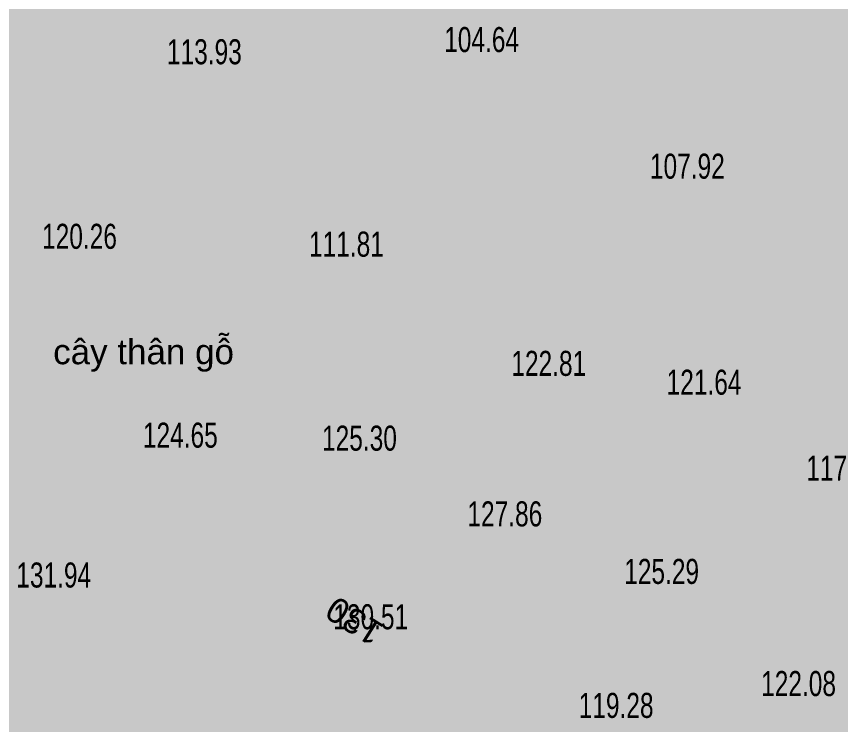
# Model space of a CAD drawing. Header units: metres. Extents: x 431726 to 434411, y 2469261 to 2472412.
# Drawn here: x 433431.2 to 433562.9, y 2470164 to 2470277.1 of the extents above; entities that cross this region are included whole.
import ezdxf
from ezdxf.enums import TextEntityAlignment as Align

# ---------------------------------------------------------------- set-up
doc = ezdxf.new("R2010")
doc.units = ezdxf.units.M
doc.header["$MEASUREMENT"] = 0
for name, color, linetype, lineweight in [('1', 8, 'Continuous', 18), ('CAO DO', 8, 'Continuous', 18), ('MH_DongMuc', 8, 'Continuous', 18), ('thuc vat-ks', 8, 'Continuous', 18)]:
    doc.layers.add(name, color=color, linetype=linetype, lineweight=lineweight)
doc.styles.add('ks_ten cong trinh', font='VNARIAL.TTF')
doc.styles.get("Standard").update_dxf_attribs({"font": 'arial.ttf'})

msp = doc.modelspace()

# ---------------------------------------------------------------- hatches: boundary and pattern name
at = {"layer": 'thuc vat-ks'}
h = msp.add_hatch(dxfattribs=at)
h.set_pattern_fill('217B', color=8, scale=20, style=0, pattern_type=2)
h.set_pattern_definition([(0, (14.8, 7.6), (0, 20), [0, -20]), (0, (14.76, 7.848), (0, 20), [0, -20]), (0, (14.648, 8.07), (0, 20), [0, -20]), (0, (14.47, 8.248), (0, 20), [0, -20]), (0, (14.248, 8.36), (0, 20), [0, -20]), (0, (14, 8.4), (0, 20), [0, -20]), (0, (13.752, 8.36), (0, 20), [0, -20]), (0, (13.53, 8.248), (0, 20), [0, -20]), (0, (13.352, 8.07), (0, 20), [0, -20]), (0, (13.24, 7.848), (0, 20), [0, -20]), (0, (13.2, 7.6), (0, 20), [0, -20]), (0, (13.24, 7.352), (0, 20), [0, -20]), (0, (13.352, 7.13), (0, 20), [0, -20]), (0, (13.53, 6.952), (0, 20), [0, -20]), (0, (13.752, 6.84), (0, 20), [0, -20]), (0, (14, 6.8), (0, 20), [0, -20]), (0, (14.248, 6.84), (0, 20), [0, -20]), (0, (14.47, 6.952), (0, 20), [0, -20]), (0, (14.648, 7.13), (0, 20), [0, -20]), (0, (14.76, 7.352), (0, 20), [0, -20]), (0, (6.76, 15.352), (0, 20), [0, -20]), (0, (6.648, 15.13), (0, 20), [0, -20]), (0, (6.47, 14.952), (0, 20), [0, -20]), (0, (6.248, 14.84), (0, 20), [0, -20]), (0, (6, 14.8), (0, 20), [0, -20]), (0, (5.752, 14.84), (0, 20), [0, -20]), (0, (5.53, 14.952), (0, 20), [0, -20]), (0, (5.352, 15.13), (0, 20), [0, -20]), (0, (5.24, 15.352), (0, 20), [0, -20]), (0, (5.2, 15.6), (0, 20), [0, -20]), (0, (5.24, 15.848), (0, 20), [0, -20]), (0, (5.352, 16.07), (0, 20), [0, -20]), (0, (5.53, 16.248), (0, 20), [0, -20]), (0, (5.752, 16.36), (0, 20), [0, -20]), (0, (6, 16.4), (0, 20), [0, -20]), (0, (6.248, 16.36), (0, 20), [0, -20]), (0, (6.47, 16.248), (0, 20), [0, -20]), (0, (6.648, 16.07), (0, 20), [0, -20]), (0, (6.76, 15.848), (0, 20), [0, -20]), (0, (6.8, 15.6), (0, 20), [0, -20]), (0, (14, 4), (0, 20), [1.086, -18.914]), (0, (6, 12), (0, 20), [1.086, -18.914]), (90, (14, 4), (-20, 1e-15), [2.8, -17.2]), (90, (6, 12), (-20, 1e-15), [2.8, -17.2])])
h.paths.add_polyline_path([(433450.61, 2470125.71), (433512.7, 2470130.85), (433553.44, 2470133.61), (433576.38, 2470143.88), (433591.01, 2470152.57), (433609.99, 2470174.3), (433615.14, 2470193.65), (433606.86, 2470224.29), (433580.37, 2470264.98), (433579.18, 2470292.76), (433585.51, 2470353.69), (433579.18, 2470380.24), (433553.48, 2470422.9), (433529.35, 2470430.8), (433509.97, 2470424.48), (433501.66, 2470407.89), (433498.11, 2470358.9), (433502.04, 2470325.19), (433519.32, 2470301.11), (433518.77, 2470295.77), (433516.03, 2470290.3), (433508.09, 2470288.8), (433484.81, 2470300.29), (433457.83, 2470328.21), (433447.97, 2470361.94), (433442.07, 2470387.26), (433435.42, 2470393.89), (433418.69, 2470392.66), (433403.92, 2470388.73), (433393.83, 2470374.72), (433393.83, 2470357.27), (433400.72, 2470339.33), (433417.2, 2470318.78), (433417.93, 2470307.97), (433411.54, 2470300.84), (433404.89, 2470296.9), (433397.26, 2470295.92), (433386.43, 2470300.84), (433377.57, 2470305.51), (433362.56, 2470302.8), (433339.02, 2470288.03), (433313.03, 2470284.44), (433293.41, 2470283.89), (433266.6, 2470291.64), (433224.59, 2470291.64), (433200.71, 2470299.15), (433171.53, 2470324.32), (433142.78, 2470324.32), (433113.16, 2470316.37), (433096.35, 2470278.39), (433083.5, 2470232.36), (433070.67, 2470220.43), (433042.37, 2470219.99), (433012.74, 2470216.46), (433002.81, 2470209.45), (433001.72, 2470193.98), (432996.67, 2470183.06), (432991.22, 2470180.44), (432980.75, 2470180.88), (432970.28, 2470184.8), (432966.58, 2470192.64), (432960.25, 2470198.52), (432943.9, 2470199.83), (432934.3, 2470193.07), (432928.2, 2470183.27), (432914.71, 2470130.74), (432907.55, 2470123.37), (432899.95, 2470125.97), (432883.67, 2470139.63), (432874.33, 2470190.31), (432866.54, 2470253.71), (432858.21, 2470276.45), (432833.21, 2470306.41), (432806, 2470312.51), (432778.23, 2470300.3), (432759.27, 2470269.81), (432762.55, 2470254.49), (432798.69, 2470215.33), (432806.58, 2470197.82), (432808.33, 2470169.38), (432809.21, 2470152.31), (432800.44, 2470147.5), (432785.11, 2470144.88), (432771.09, 2470151), (432765.39, 2470176.38), (432742.17, 2470233.27), (432720.27, 2470239.83), (432697.05, 2470235.46), (432633.52, 2470189.07), (432630.45, 2470172.88), (432642.28, 2470161.94), (432672.2, 2470148.71), (432687.11, 2470127.56), (432691.01, 2470111.07), (432685.83, 2470092.08), (432660.95, 2470069.3), (432656.41, 2470048.65), (432663.23, 2470030.13), (432673.86, 2470012.71), (432678.49, 2469999.37), (432675.77, 2469996.37), (432660.77, 2469998.82), (432640.6, 2469998.28), (432606.79, 2469992.29), (432595.07, 2469980.31), (432599.25, 2469969.64), (432636.67, 2469953.96), (432665.75, 2469961.99), (432686.75, 2469968.73), (432731.2, 2469955.22), (432758.96, 2469941.31), (432789.1, 2469944.4), (432816.15, 2469963.7), (432827.36, 2469961.77), (432834.7, 2469952.89), (432839.72, 2469950.19), (432855.95, 2469949.8), (432952.06, 2469977.92), (433013.87, 2470002.62), (433078.78, 2470045.22), (433120.94, 2470083.72), (433148.14, 2470134.97), (433180.28, 2470132.5), (433226.64, 2470112.12), (433297.73, 2470109.65), (433357.69, 2470104.71), (433387.36, 2470109.04)])

# ---------------------------------------------------------------- texts
at = {"layer": '1', "color": 8, "linetype": 'Continuous', "style": 'ks_ten cong trinh'}
msp.add_text('c©y th©n gç', height=4, dxfattribs=at).set_placement((433451.54, 2470221.54), align=Align.CENTER)
at = {"layer": 'CAO DO', "color": 8, "lineweight": 0, "width": 0.7}
for s, p in [('104.64', (433499.57, 2470271.42, 104.64)), ('113.93', (433455.27, 2470269.47, 113.93)), ('107.92', (433532.44, 2470251.19, 107.92)), ('120.26', (433435.32, 2470239.98, 120.26)), ('111.81', (433477.97, 2470238.73, 111.81)), ('122.81', (433510.3, 2470219.68, 122.81)), ('121.64', (433535.11, 2470216.67, 121.64)), ('124.65', (433451.43, 2470208.21, 124.65)), ('125.30', (433480.05, 2470207.73, 125.3)), ('117.99', (433557.43, 2470202.95, 117.99)), ('127.86', (433503.28, 2470195.63, 127.86)), ('131.94', (433431.2, 2470185.86, 131.94)), ('125.29', (433528.33, 2470186.44, 125.29)), ('130.51', (433481.85, 2470179.19, 130.51)), ('122.08', (433550.21, 2470168.52, 122.08)), ('119.28', (433521.06, 2470165.03, 119.28))]:
    msp.add_text(s, height=4, dxfattribs=at).set_placement(p)
at = {"layer": 'MH_DongMuc', "color": 8, "lineweight": 0}
msp.add_text('130', height=4, rotation=147.6918, dxfattribs=at).set_placement((433485.21, 2470180.48, 130), align=Align.MIDDLE)

doc.saveas('drawing.dxf')
